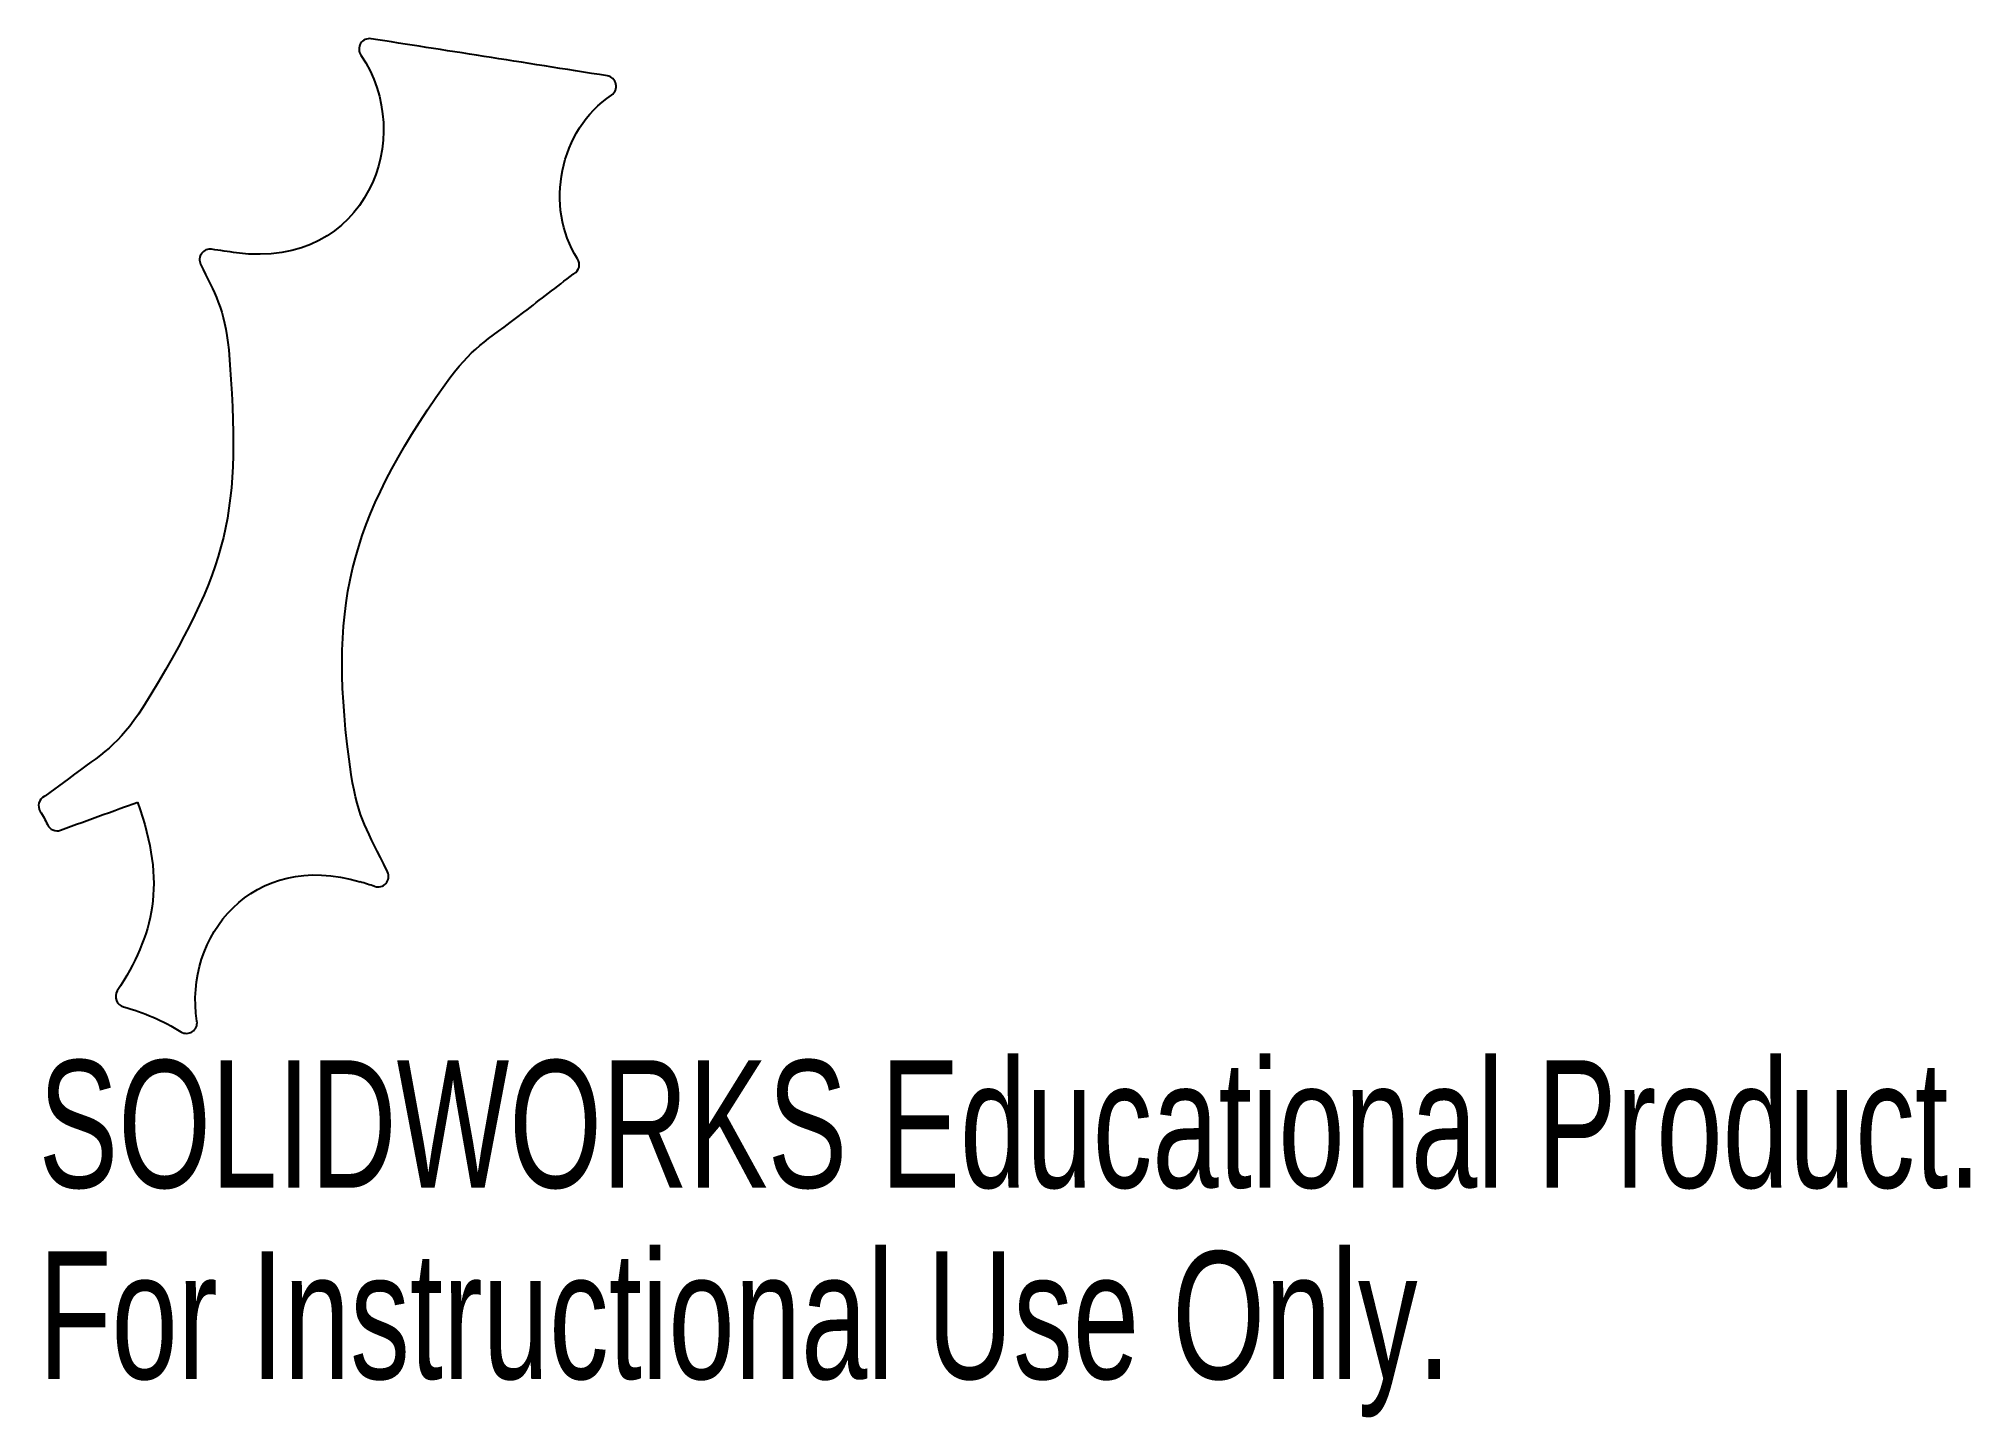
# Model space of a CAD drawing. Header units: millimetres. Extents: x -26 to 47.3, y -52.2 to 0.1.
import ezdxf

# ---------------------------------------------------------------- set-up
doc = ezdxf.new("R2010")
doc.units = ezdxf.units.MM
doc.styles.add('SLDTEXTSTYLE0', font='TXT', dxfattribs={"width": 0.7})

msp = doc.modelspace()

# ---------------------------------------------------------------- linework, layer by layer
at = {"color": 7, "linetype": 'Continuous', "lineweight": 25}
msp.add_line((-24.831, -27.955), (-25.719, -28.615), dxfattribs=at)
for centre, radius, start, end in [((-13.407, -0.29), 0.4, 81.15436, 214.55963), ((-4.451, -1.698), 0.4, 303.50771, 81.00674), ((-19.456, -8.273), 0.4, 81.74191, 205.86432), ((-5.851, -8.458), 0.4, 299.03292, 33.04359), ((-25.559, -28.982), 0.4, 117.9875, 212.07332), ((-25.262, -29.532), 0.4, 204.68977, 290.00303), ((-13.09, -31.663), 0.4, 252.27199, 25.57811), ((-1117.148, -3485.304), 3625.421, 72.271991, 72.281176), ((-22.638, -36.224), 0.4, 147.11861, 255.08942), ((-20.349, -37.216), 0.4, 238.02991, 9.01227)]:
    msp.add_arc(centre, radius, start, end, dxfattribs=at)
for points in [[(-4.388, -1.302), (-7.639, -0.788), (-10.625, -0.319), (-13.346, 0.106)], [(-13.737, -0.517), (-11.62, -3.587), (-13.496, -8.647), (-18.451, -8.015)], [(-5.516, -8.24), (-6.795, -6.272), (-6.194, -3.331), (-4.23, -2.031)], [(-18.451, -8.015), (-18.767, -7.969), (-19.083, -7.923), (-19.399, -7.877)], [(-19.816, -8.447), (-19.298, -9.517), (-18.901, -10.143), (-18.748, -11.691)], [(-7.552, -10.262), (-6.93, -9.782), (-6.307, -9.303), (-5.685, -8.823)], [(-5.685, -8.823), (-5.675, -8.817), (-5.666, -8.812), (-5.657, -8.808)], [(-10.554, -13.013), (-9.481, -11.551), (-9.08, -11.437), (-7.552, -10.262)], [(-18.748, -11.691), (-18.251, -17.96), (-18.703, -19.875), (-22.004, -25.252)], [(-14.104, -27.795), (-15.01, -21.484), (-14.234, -18.234), (-10.554, -13.013)], [(-22.004, -25.252), (-22.947, -26.721), (-23.534, -26.992), (-24.831, -27.955)], [(-12.729, -31.491), (-13.502, -29.874), (-13.818, -29.551), (-14.104, -27.795)], [(-25.898, -29.195), (-25.796, -29.357), (-25.704, -29.526), (-25.625, -29.699)], [(-25.719, -28.615), (-25.729, -28.62), (-25.738, -28.625), (-25.746, -28.629)], [(-23.506, -29.319), (-22.869, -29.087), (-22.436, -28.93), (-22.207, -28.848)], [(-22.207, -28.848), (-21.084, -31.964), (-21.607, -33.892), (-22.974, -36.007)], [(-25.125, -29.907), (-24.585, -29.711), (-24.046, -29.515), (-23.506, -29.319)], [(-19.954, -37.153), (-20.462, -33.951), (-17.856, -30.639), (-13.765, -31.867)], [(-22.741, -36.61), (-21.966, -36.817), (-21.236, -37.133), (-20.561, -37.555)]]:
    msp.add_open_spline(points, degree=3, dxfattribs=at)

# ---------------------------------------------------------------- texts
at = {"color": 7, "linetype": 'Continuous', "char_height": 4.83362, "attachment_point": 1, "style": 'SLDTEXTSTYLE0'}
for s, insert in [('SOLIDWORKS Educational Product.', (-25.959, -38.635)), ('For Instructional Use Only.', (-25.959, -45.886))]:
    msp.add_mtext(s, dxfattribs=dict(at, insert=insert))

doc.saveas('drawing.dxf')
